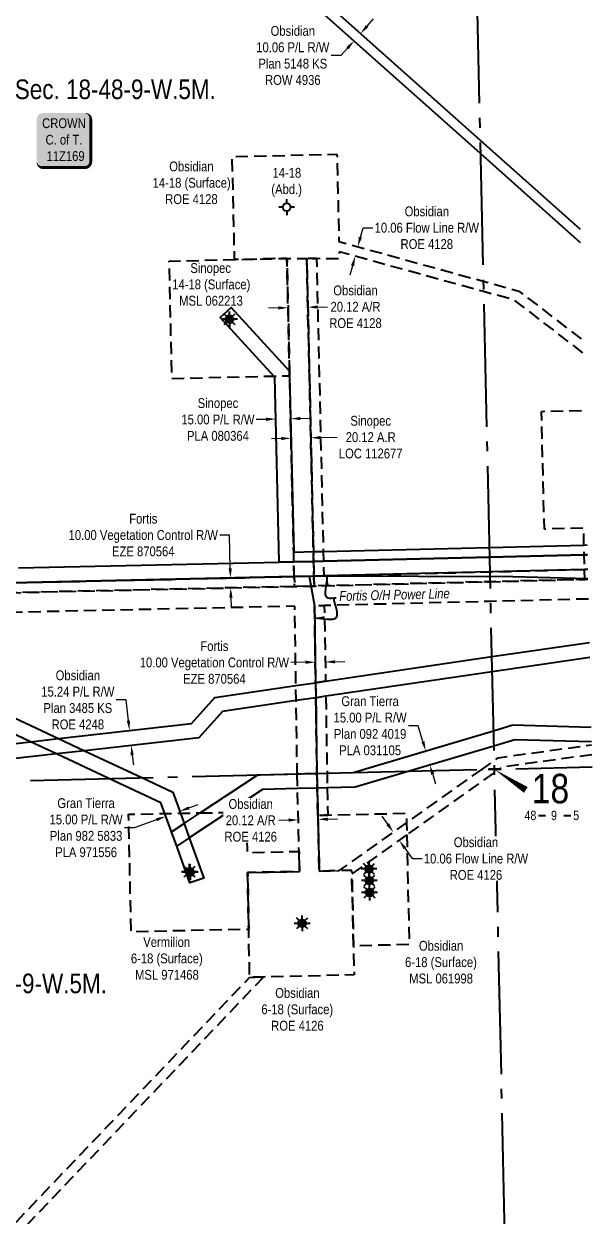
# Model space of a CAD drawing. Extents: x 610781 to 621788, y 5887608 to 5892675.
# Drawn here: x 612834 to 613414, y 5888901 to 5890116 of the extents above; entities that cross this region are included whole.
import ezdxf
from ezdxf.enums import TextEntityAlignment as Align

# ---------------------------------------------------------------- set-up
doc = ezdxf.new("R2010")
doc.units = 0
doc.header["$LTSCALE"] = 5
doc.header["$PDSIZE"] = -1.5
for name, pattern in [('foc-ACCESSROAD', [3.75, 2.5, -1.25]), ('foc-FLOWLINE', [3.75, 2.5, -1.25]), ('foc-QUARTERLINE', [33, 25, -3, 2, -3])]:
    doc.linetypes.add(name, pattern=pattern)
doc.layers.get('Defpoints').update_dxf_attribs({"color": 9})
for name, color, linetype in [('10', 1, 'Continuous'), ('9', 3, 'Continuous'), ('AS-OWNER', 7, 'Continuous'), ('AS-POWER', 104, 'foc-POWER'), ('C-AR', 13, 'foc-ACCESSROAD'), ('C-RW', 13, 'Continuous'), ('C-SYMBOL', 7, 'Continuous'), ('C-WS', 13, 'foc-ACCESSROAD'), ('C-WS-S', 13, 'Continuous'), ('F-AR', 190, 'foc-ACCESSROAD'), ('F-EZE', 190, 'foc-FLOWLINE'), ('F-RW', 190, 'Continuous'), ('F-WS', 190, 'foc-ACCESSROAD'), ('F-WS-S', 190, 'Continuous'), ('L-SECLBL', 7, 'Continuous'), ('L-SECQ', 8, 'foc-QUARTERLINE')]:
    doc.layers.add(name, color=color, linetype=linetype)
for name, color, linetype, lineweight in [('C-AR-T', 13, 'Continuous', 9), ('C-FLOWLINE-T', 13, 'Continuous', 9), ('C-RW-T', 13, 'Continuous', 9), ('C-WS-T', 13, 'Continuous', 9), ('F-EZE-T', 190, 'Continuous', 9), ('F-RW-T', 190, 'Continuous', 9), ('F-VCE-T', 190, 'Continuous', 9), ('F-WS-T', 190, 'Continuous', 9)]:
    doc.layers.add(name, color=color, linetype=linetype, lineweight=lineweight)
doc.styles.add('175L', font='ARIALN.TTF', dxfattribs={"height": 20})
doc.styles.add('80', font='ARIALN.TTF', dxfattribs={"height": 10})
doc.styles.add('80CG', font='ARIALN.TTF', dxfattribs={"height": 10})
doc.styles.add('80L', font='ARIALN.TTF', dxfattribs={"height": 10})
doc.styles.add('foc-LtypeFont', font='ARIALN.TTF', dxfattribs={"height": 7.35})
doc.styles.add('SIMPLEX', font='ARIALN.TTF')
doc.linetypes.add('foc-POWER', pattern='A,6,-1,["P",foc-LtypeFont,S=0.2,R=0,X=-0.625,Y=-0.75],-1.24,4', length=12.24)
doc.linetypes.add('foc-POWER-NOLINE', pattern='A,0,-4,["P",foc-LtypeFont,S=0.2,R=0,X=-0.625,Y=-0.75],-8.24', length=12.24)
doc.dimstyles.new('Compass 5 000', dxfattribs={"dimscale": 5, "dimtxt": 9, "dimasz": 2, "dimexe": 0.2, "dimexo": 0.0625, "dimgap": 0.5, "dimtad": 0, "dimtih": 1, "dimtoh": 1, "dimzin": 0, "dimdsep": 46, "dimtxsty": '80CG', "dimcen": 0.1, "dimse1": 1, "dimse2": 1, "dimclrd": 256, "dimclrt": 256, "dimaunit": 1, "dimadec": 4, "dimazin": 0, "dimtfac": 0.06, "dimtofl": 0, "dimtmove": 0, "dimatfit": 1, "dimfxl": 0.2, "dimtolj": 1, "dimtzin": 0, "dimlwd": -1, "dimarcsym": 0})

# ---------------------------------------------------------------- blocks, each defined once
blk = doc.blocks.new('L-SECLBL')
at = {"layer": '9', "color": 7}
for p, q in [((-5.1, -27.8), (-12.3, -27.8)), ((20.7, -27.8), (13.5, -27.8))]:
    blk.add_line(p, q, dxfattribs=at)
at = {"layer": '10', "color": 2, "style": 'SIMPLEX'}
blk.add_attdef('SEC', text='', height=30, dxfattribs=at).set_placement((0, 0), align=Align.MIDDLE)
at = {"layer": '10', "color": 5, "style": '80L'}
blk.add_attdef('TWP', text='', height=9.5, dxfattribs=at).set_placement((-14.4, -27.4), align=Align.MIDDLE_RIGHT)
blk.add_attdef('RGE', text='', height=9.5, dxfattribs=at).set_placement((3.6, -27.4), align=Align.MIDDLE_CENTER)
blk.add_attdef('MER', text='', height=9.5, dxfattribs=at).set_placement((23.2, -27.4), align=Align.MIDDLE_LEFT)
blk = doc.blocks.new('*D39')
at = {"layer": 'Defpoints', "color": 0, "transparency": 16777216}
for p in [(613091.3, 5889715), (613091.4, 5889713.1), (613106.3, 5889715.3)]:
    blk.add_point(p, dxfattribs=at)
at = {"layer": 'F-RW-T', "transparency": 16777216}
for p, q in [((613081.4, 5889712.8), (613071.4, 5889712.6)), ((613116.4, 5889713.6), (613126.4, 5889713.9))]:
    blk.add_line(p, q, dxfattribs=at)
for points in [[(613081.4, 5889714.5), (613081.4, 5889711.2), (613091.4, 5889713.1)], [(613116.4, 5889715.3), (613116.4, 5889712), (613106.4, 5889713.4)]]:
    blk.add_solid(points, dxfattribs=at)
at = {"layer": 'F-RW-T', "transparency": 16777216, "insert": (613032.3, 5889712.6), "char_height": 10, "attachment_point": 5, "style": '80CG'}
blk.add_mtext('\\A1;Sinopec\\P15.00 P/L R/W\\PPLA 080364', dxfattribs=at)
blk = doc.blocks.new('*D54')
at = {"layer": 'Defpoints', "color": 0, "transparency": 16777216}
for p in [(613244.1, 5889374.8), (613254.5, 5889377.9), (613258.8, 5889363.5)]:
    blk.add_point(p, dxfattribs=at)
at = {"layer": 'F-RW-T', "transparency": 16777216}
for p, q in [((613236.4, 5889400.4), (613226.4, 5889400.4)), ((613241.2, 5889384.4), (613236.4, 5889400.4)), ((613251.2, 5889350.8), (613254, 5889341.3))]:
    blk.add_line(p, q, dxfattribs=at)
for points in [[(613242.8, 5889384.9), (613239.6, 5889383.9), (613244.1, 5889374.8)], [(613252.8, 5889351.3), (613249.6, 5889350.4), (613248.3, 5889360.4)]]:
    blk.add_solid(points, dxfattribs=at)
at = {"layer": 'F-RW-T', "transparency": 16777216, "insert": (613187.4, 5889400.4), "char_height": 10, "attachment_point": 5, "style": '80CG'}
blk.add_mtext('\\A1;Gran Tierra\\P15.00 P/L R/W\\PPlan 092 4019\\PPLA 031105', dxfattribs=at)
blk = doc.blocks.new('GAS')
h = blk.add_hatch(color=255)
h.dxf.hatch_style = 1
edge = h.paths.add_edge_path()
edge.add_arc((0, 0), 0.9, 0, 360)
for p, q in [((-0.81, 0), (-1.62, 0)), ((-0.57, 0.57), (-1.14, 1.14)), ((0, 0.81), (0, 1.62)), ((0.57, 0.57), (1.14, 1.14)), ((1.62, 0), (0.81, 0)), ((-0.57, -0.57), (-1.14, -1.14)), ((0, -0.81), (0, -1.62)), ((1.14, -1.14), (0.57, -0.57))]:
    blk.add_line(p, q)
blk.add_circle((0, 0), 0.8)
blk = doc.blocks.new('GABD')
for p, q in [((-0.81, 0), (-1.62, 0)), ((0, 0.81), (0, 1.62)), ((1.62, 0), (0.81, 0)), ((0, -0.81), (0, -1.62))]:
    blk.add_line(p, q)
blk.add_circle((0, 0), 0.8)
blk = doc.blocks.new('*D102')
at = {"layer": 'C-RW-T', "transparency": 16777216}
for p, q in [((613184.3, 5890113.6), (613191, 5890121)), ((613164.3, 5890091.2), (613157.7, 5890083.7)), ((613157.7, 5890083.7), (613147.7, 5890083.7))]:
    blk.add_line(p, q, dxfattribs=at)
for points in [[(613183.1, 5890114.7), (613185.6, 5890112.5), (613177.7, 5890106.1)], [(613163.1, 5890092.3), (613165.6, 5890090), (613171, 5890098.6)]]:
    blk.add_solid(points, dxfattribs=at)
at = {"layer": 'Defpoints', "color": 0, "transparency": 16777216}
for p in [(613171, 5890098.6), (613171.1, 5890098.5), (613177.8, 5890106)]:
    blk.add_point(p, dxfattribs=at)
at = {"layer": 'C-RW-T', "transparency": 16777216, "insert": (613108.6, 5890083.7), "char_height": 10, "attachment_point": 5, "style": '80CG'}
blk.add_mtext('\\A1;Obsidian\\P10.06 P/L R/W\\PPlan 5148 KS\\PROW 4936', dxfattribs=at)
blk = doc.blocks.new('*D103')
at = {"layer": 'C-FLOWLINE-T', "transparency": 16777216}
for p, q in [((613177.5, 5889898.4), (613180.2, 5889908.1)), ((613180.2, 5889908.1), (613190.2, 5889908.1)), ((613169.5, 5889869.4), (613166.9, 5889859.8))]:
    blk.add_line(p, q, dxfattribs=at)
for points in [[(613175.9, 5889898.9), (613179.1, 5889898), (613174.9, 5889888.8)], [(613167.9, 5889869.9), (613171.2, 5889869), (613172.2, 5889879.1)]]:
    blk.add_solid(points, dxfattribs=at)
at = {"layer": 'Defpoints', "color": 0, "transparency": 16777216}
for p in [(613207.6, 5889879.8), (613172.2, 5889879.1), (613205, 5889870.1)]:
    blk.add_point(p, dxfattribs=at)
at = {"layer": 'C-FLOWLINE-T', "transparency": 16777216, "insert": (613245.2, 5889908.1), "char_height": 10, "attachment_point": 5, "style": '80CG'}
blk.add_mtext('\\A1;Obsidian\\P10.06 Flow Line R/W\\PROE 4128', dxfattribs=at)
blk = doc.blocks.new('*D104')
at = {"layer": 'C-AR-T', "transparency": 16777216}
for p, q in [((613093.8, 5889826.4), (613083.8, 5889826.1)), ((613133.9, 5889827.3), (613143.9, 5889827.5))]:
    blk.add_line(p, q, dxfattribs=at)
for points in [[(613093.8, 5889828), (613093.8, 5889824.7), (613103.8, 5889826.6)], [(613133.9, 5889829), (613134, 5889825.6), (613123.9, 5889827.1)]]:
    blk.add_solid(points, dxfattribs=at)
at = {"layer": 'Defpoints', "color": 0, "transparency": 16777216}
for p in [(613103.5, 5889842.2), (613123.6, 5889842.7), (613123.9, 5889827.1)]:
    blk.add_point(p, dxfattribs=at)
at = {"layer": 'C-AR-T', "transparency": 16777216, "insert": (613172.5, 5889827.5), "char_height": 10, "attachment_point": 5, "style": '80CG'}
blk.add_mtext('\\A1;Obsidian\\P20.12 A/R\\PROE 4128', dxfattribs=at)
blk = doc.blocks.new('*D105')
at = {"layer": 'Defpoints', "color": 0, "transparency": 16777216}
for p in [(613106.9, 5889693.1), (613127, 5889694), (613127, 5889693.6)]:
    blk.add_point(p, dxfattribs=at)
at = {"layer": 'F-EZE-T', "transparency": 16777216}
for p, q in [((613096.8, 5889693.3), (613086.9, 5889693)), ((613137, 5889694.2), (613153.7, 5889694.6))]:
    blk.add_line(p, q, dxfattribs=at)
for points in [[(613096.8, 5889694.9), (613096.9, 5889691.6), (613106.8, 5889693.5)], [(613136.9, 5889695.9), (613137, 5889692.5), (613127, 5889694)]]:
    blk.add_solid(points, dxfattribs=at)
at = {"layer": 'F-EZE-T', "transparency": 16777216, "insert": (613188, 5889694.6), "char_height": 10, "attachment_point": 5, "style": '80CG'}
blk.add_mtext('\\A1;Sinopec\\P20.12 A.R\\PLOC 112677', dxfattribs=at)
blk = doc.blocks.new('*D106')
at = {"layer": 'Defpoints', "color": 0, "transparency": 16777216}
for p in [(612792.9, 5889545.5), (613045.3, 5889541), (612793.2, 5889535.5)]:
    blk.add_point(p, dxfattribs=at)
at = {"layer": 'F-EZE-T', "transparency": 16777216}
for p, q in [((613044.1, 5889594.8), (613034.1, 5889594.8)), ((613044.8, 5889561), (613044.1, 5889594.8)), ((613045.5, 5889531), (613045.7, 5889521))]:
    blk.add_line(p, q, dxfattribs=at)
for points in [[(613046.5, 5889561.1), (613043.2, 5889561), (613045, 5889551)], [(613047.2, 5889531.1), (613043.8, 5889531), (613045.3, 5889541)]]:
    blk.add_solid(points, dxfattribs=at)
at = {"layer": 'F-EZE-T', "transparency": 16777216, "insert": (612956.2, 5889594.8), "char_height": 10, "attachment_point": 5, "style": '80CG'}
blk.add_mtext('\\A1;Fortis\\P10.00 Vegetation Control R/W\\PEZE 870564', dxfattribs=at)
blk = doc.blocks.new('*D107')
at = {"layer": 'C-RW-T', "transparency": 16777216}
for p, q in [((612938.6, 5889426.8), (612928.6, 5889426.8)), ((612941, 5889405.6), (612938.6, 5889426.8)), ((612945, 5889370.4), (612946.1, 5889360.5))]:
    blk.add_line(p, q, dxfattribs=at)
for points in [[(612942.7, 5889405.8), (612939.4, 5889405.4), (612942.1, 5889395.7)], [(612946.6, 5889370.6), (612943.3, 5889370.2), (612943.9, 5889380.3)]]:
    blk.add_solid(points, dxfattribs=at)
at = {"layer": 'Defpoints', "color": 0, "transparency": 16777216}
for p in [(612936.6, 5889395), (612942.1, 5889395.7), (612938.3, 5889379.7)]:
    blk.add_point(p, dxfattribs=at)
at = {"layer": 'C-RW-T', "transparency": 16777216, "insert": (612889.5, 5889426.8), "char_height": 10, "attachment_point": 5, "style": '80CG'}
blk.add_mtext('\\A1;Obsidian\\P15.24 P/L R/W\\PPlan 3485 KS\\PROE 4248', dxfattribs=at)
blk = doc.blocks.new('*D110')
at = {"layer": 'Defpoints', "color": 0, "transparency": 16777216}
for p in [(613131.4, 5889473.1), (613141.5, 5889473.2), (613141.7, 5889465.5)]:
    blk.add_point(p, dxfattribs=at)
at = {"layer": 'F-VCE-T', "transparency": 16777216}
for p, q in [((613121.6, 5889465.2), (613106.7, 5889464.9)), ((613151.7, 5889465.7), (613161.7, 5889465.8))]:
    blk.add_line(p, q, dxfattribs=at)
for points in [[(613121.5, 5889466.8), (613121.6, 5889463.5), (613131.6, 5889465.3)], [(613151.6, 5889467.3), (613151.7, 5889464), (613141.7, 5889465.5)]]:
    blk.add_solid(points, dxfattribs=at)
at = {"layer": 'F-VCE-T', "transparency": 16777216, "insert": (613028.7, 5889464.9), "char_height": 10, "attachment_point": 5, "style": '80CG'}
blk.add_mtext('\\A1;Fortis\\P10.00 Vegetation Control R/W\\PEZE 870564', dxfattribs=at)
blk = doc.blocks.new('*D111')
at = {"layer": 'C-FLOWLINE-T', "transparency": 16777216}
for p, q in [((613205.4, 5889300.1), (613199.6, 5889308.3)), ((613222.8, 5889275.6), (613230.3, 5889265)), ((613230.3, 5889265), (613240.3, 5889265))]:
    blk.add_line(p, q, dxfattribs=at)
for points in [[(613206.7, 5889301.1), (613204, 5889299.1), (613211.2, 5889292)], [(613224.1, 5889276.6), (613221.4, 5889274.7), (613217, 5889283.8)]]:
    blk.add_solid(points, dxfattribs=at)
at = {"layer": 'Defpoints', "color": 0, "transparency": 16777216}
for p in [(613215.8, 5889295.2), (613217, 5889283.8), (613221.6, 5889287.1)]:
    blk.add_point(p, dxfattribs=at)
at = {"layer": 'C-FLOWLINE-T', "transparency": 16777216, "insert": (613295.3, 5889265), "char_height": 10, "attachment_point": 5, "style": '80CG', "bg_fill": 3, "box_fill_scale": 1.1, "bg_fill_color": 256, "bg_fill_true_color": 13158600, "bg_fill_transparency": 0}
blk.add_mtext('\\A1;Obsidian\\P10.06 Flow Line R/W\\PROE 4126', dxfattribs=at)
blk = doc.blocks.new('*D112')
at = {"layer": 'C-AR-T', "transparency": 16777216}
for p, q in [((613104.2, 5889304.3), (613094.2, 5889304)), ((613144.3, 5889305.2), (613154.3, 5889305.5))]:
    blk.add_line(p, q, dxfattribs=at)
for points in [[(613104.2, 5889305.9), (613104.3, 5889302.6), (613114.2, 5889304.5)], [(613144.3, 5889306.9), (613144.4, 5889303.6), (613134.3, 5889305)]]:
    blk.add_solid(points, dxfattribs=at)
at = {"layer": 'Defpoints', "color": 0, "transparency": 16777216}
for p in [(613134.3, 5889305), (613114.5, 5889292.5), (613134.6, 5889293)]:
    blk.add_point(p, dxfattribs=at)
at = {"layer": 'C-AR-T', "transparency": 16777216, "insert": (613065.7, 5889304), "char_height": 10, "attachment_point": 5, "style": '80CG', "bg_fill": 3, "box_fill_scale": 1.1, "bg_fill_color": 256, "bg_fill_true_color": 13158600, "bg_fill_transparency": 0}
blk.add_mtext('\\A1;Obsidian\\P20.12 A/R\\PROE 4126', dxfattribs=at)
blk = doc.blocks.new('*U135')
h = blk.add_hatch(color=255)
edge = h.paths.add_edge_path()
edge.add_line((-21.5, -28.5), (21.5, -28.5))
edge.add_arc((21.5, -22.5), 6, 270, 360)
edge.add_line((27.5, -22.5), (27.5, 21))
edge.add_arc((21.5, 21), 6, 0, 90)
edge.add_line((21.5, 27), (-21.5, 27))
edge.add_arc((-21.5, 21), 6, 90, 180)
edge.add_line((-27.5, 21), (-27.5, -22.5))
edge.add_arc((-21.5, -22.5), 6, 180, 270)
at = {"color": 14, "flags": 128}
blk.add_lwpolyline([(-21.5, -28.5, 3, 3, 0), (21.5, -28.5, 3, 3, 0.414214), (27.5, -22.5, 3, 3, 0), (27.5, 21, 3, 0, 0.414214), (21.5, 27, 0, 0, 0), (-21.5, 27, 0, 0, 0.414214), (-27.5, 21, 0, 0, 0), (-27.5, -22.5, 0, 3, 0.414214)], format="xyseb", close=True, dxfattribs=at)
at = {"color": 14, "style": '80'}
blk.add_attdef('ENTER_TEXT_001', (-26.8, -4.9), '', height=10, dxfattribs=at)
blk = doc.blocks.new('*D201')
at = {"layer": 'Defpoints', "color": 0, "transparency": 16777216}
for p in [(612979.2, 5889308.1), (612995.1, 5889308.1), (612981, 5889303)]:
    blk.add_point(p, dxfattribs=at)
at = {"layer": 'F-RW-T', "transparency": 16777216}
for p, q in [((613002.7, 5889316.7), (613012.1, 5889320.1)), ((612947, 5889296.5), (612937, 5889296.5)), ((612969.8, 5889304.7), (612947, 5889296.5))]:
    blk.add_line(p, q, dxfattribs=at)
for points in [[(612969.2, 5889306.3), (612970.4, 5889303.2), (612979.2, 5889308.1)], [(613002.1, 5889318.2), (613003.3, 5889315.1), (612993.3, 5889313.3)]]:
    blk.add_solid(points, dxfattribs=at)
at = {"layer": 'F-RW-T', "transparency": 16777216, "insert": (612897.9, 5889296.5), "char_height": 10, "attachment_point": 5, "style": '80CG'}
blk.add_mtext('\\A1;Gran Tierra\\P15.00 P/L R/W\\PPlan 982 5833\\PPLA 971556', dxfattribs=at)

msp = doc.modelspace()

# ---------------------------------------------------------------- linework, layer by layer
at = {"layer": 'AS-POWER', "linetype": 'foc-POWER-NOLINE', "flags": 128}
for points in [[(612761.631, 5889544.82), (612822.402, 5889546.15), (613110.068, 5889552.453), (613140.196, 5889553.139)], [(613130.715, 5889522.758), (613131.854, 5889444.357), (613132.077, 5889429.059), (613133.198, 5889351.889), (613133.558, 5889336.89), (613135.591, 5889252.29)]]:
    msp.add_lwpolyline(points, dxfattribs=at)
at = {"layer": 'AS-POWER', "flags": 128}
for points in [[(613125.132, 5889552.796), (613130.715, 5889522.758)], [(613142.83, 5889553.132), (613140.196, 5889553.139), (613332.733, 5889552.648), (613409.413, 5889550.593)]]:
    msp.add_lwpolyline(points, dxfattribs=at)
at = {"layer": 'C-AR', "flags": 128}
for points in [[(613409.883, 5889529.662), (613310.057, 5889527.193), (613140.717, 5889523.006), (613130.715, 5889522.758), (613131.854, 5889444.357), (613132.077, 5889429.059), (613133.197, 5889351.889), (613113.094, 5889351.406), (613112.001, 5889426.12), (613111.777, 5889441.385), (613110.591, 5889522.32), (612762.321, 5889514.691), (612655.669, 5889512.272), (612545.945, 5889509.848), (612530.705, 5889509.511), (612529.783, 5889509.49), (612517.779, 5889509.226), (612517.322, 5889529.352), (612529.326, 5889529.617), (612530.25, 5889529.637), (612545.49, 5889529.974), (612655.207, 5889532.398), (612761.86, 5889534.818), (613110.296, 5889542.449), (613130.422, 5889542.888), (613309.605, 5889547.319), (613406.266, 5889549.71), (613409.431, 5889549.789)], [(613413.452, 5889370.84), (613321.755, 5889358.228), (613319.121, 5889356.36), (613313.898, 5889356.235), (613301.151, 5889355.928), (613313.705, 5889364.85), (613317.944, 5889367.863), (613413.225, 5889380.969)]]:
    msp.add_lwpolyline(points, dxfattribs=at)
at = {"layer": 'C-RW'}
for points in [[(613401.721, 5889892.888), (613299.799, 5889983.649), (613107.017, 5890155.709), (613121.737, 5890156.057), (613299.49, 5889997.398), (613401.412, 5889906.639)], [(613411.225, 5889469.95), (613311.671, 5889455.34), (613142.237, 5889430.545), (613132.077, 5889429.059), (613112.001, 5889426.12), (613036.882, 5889415.127), (613012.741, 5889388.094), (612896.318, 5889374.998), (612867.816, 5889371.782), (612572.236, 5889338.442), (612549.829, 5889337.906), (612549.48, 5889353.122), (612571.024, 5889353.634), (612841.26, 5889384.227), (612869.736, 5889387.477), (613005.334, 5889402.803), (613029.209, 5889429.166), (613111.777, 5889441.385), (613131.854, 5889444.357), (613141.985, 5889445.856), (613311.321, 5889470.918), (613410.877, 5889485.446)]]:
    msp.add_lwpolyline(points, dxfattribs=at)
at = {"layer": 'C-WS', "flags": 128}
for points in [[(613409.883, 5889529.662), (613310.057, 5889527.193), (613140.717, 5889523.006), (613130.715, 5889522.758), (613131.854, 5889444.357), (613132.077, 5889429.059), (613133.197, 5889351.889), (613113.094, 5889351.406), (613112.001, 5889426.12), (613111.777, 5889441.385), (613110.591, 5889522.32), (612762.321, 5889514.691), (612655.669, 5889512.272), (612545.945, 5889509.848), (612530.705, 5889509.511), (612529.783, 5889509.49), (612517.779, 5889509.226), (612517.322, 5889529.352), (612529.326, 5889529.617), (612530.25, 5889529.637), (612545.49, 5889529.974), (612655.207, 5889532.398), (612761.86, 5889534.818), (613110.296, 5889542.449), (613110.068, 5889552.453), (613109.724, 5889567.48), (613109.496, 5889577.483), (613105.399, 5889756.922), (613105.286, 5889761.855), (613102.659, 5889876.883), (613049.349, 5889875.659), (613046.878, 5889980.621), (613153.587, 5889983.133), (613155.685, 5889894.066), (613302.721, 5889853.608), (613339.107, 5889843.596), (613403.952, 5889793.596)], [(613404.243, 5889780.657), (613334.528, 5889834.415), (613302.957, 5889843.102), (613155.932, 5889883.558), (613156.099, 5889876.424), (613132.81, 5889876.623), (613122.8, 5889876.711), (613125.525, 5889757.381), (613129.622, 5889577.926), (613129.85, 5889567.923), (613130.193, 5889552.911), (613130.422, 5889542.888), (613309.604, 5889547.319), (613406.266, 5889549.71), (613409.431, 5889549.789)], [(613409.431, 5889549.789), (613406.266, 5889549.71), (613406.02, 5889559.712), (613405.657, 5889574.656), (613405.415, 5889584.659), (613404.997, 5889601.92), (613365.009, 5889600.948), (613362.09, 5889720.912), (613405.561, 5889721.969)]]:
    msp.add_lwpolyline(points, dxfattribs=at)
for points in [[(613224.771, 5889289.327), (613168.832, 5889249.588), (613170.457, 5889176.061), (613171.112, 5889146.426), (613078.821, 5889144.317), (613064.613, 5889143.993), (613063.659, 5889192.871), (613062.529, 5889250.721), (613115.466, 5889251.843), (613114.977, 5889272.36), (613113.452, 5889336.414), (613113.094, 5889351.406), (613133.197, 5889351.889), (613133.558, 5889336.89), (613134.222, 5889309.255), (613135.591, 5889252.29), (613145.591, 5889252.511), (613156, 5889252.743), (613224.503, 5889301.438), (613301.151, 5889355.928), (613313.898, 5889356.235), (613319.121, 5889356.36), (613313.977, 5889352.703), (613224.771, 5889289.327)], [(613224.771, 5889289.327), (613227.256, 5889177.338), (613170.457, 5889176.061), (613168.832, 5889249.588), (613168.756, 5889253.027), (613156, 5889252.743), (613145.591, 5889252.511), (613135.591, 5889252.29), (613134.222, 5889309.255), (613144.225, 5889309.478), (613224.285, 5889311.262), (613224.503, 5889301.438), (613224.771, 5889289.327)], [(613078.821, 5889144.317), (612770.233, 5888820.952), (612746.532, 5888792.126), (612777.999, 5888792.79), (612780.249, 5888686.167), (612673.626, 5888683.916), (612672.926, 5888717.121), (612537.582, 5888714.264), (612525.577, 5888714.01), (612525.117, 5888734.116), (612537.123, 5888734.37), (612672.501, 5888737.228), (612671.375, 5888790.539), (612733.284, 5888791.846), (612762.701, 5888827.625), (613064.613, 5889143.993), (613078.821, 5889144.317)]]:
    msp.add_lwpolyline(points, close=True, dxfattribs=at)
at = {"layer": 'F-AR', "flags": 128}
msp.add_lwpolyline([(613130.193, 5889552.911), (613130.422, 5889542.888), (613110.296, 5889542.449), (613110.068, 5889552.453), (613109.724, 5889567.48), (613109.496, 5889577.483), (613105.399, 5889756.922), (613105.286, 5889761.855), (613102.659, 5889876.883), (613122.8, 5889876.711), (613125.525, 5889757.381), (613129.622, 5889577.926), (613129.85, 5889567.923), (613130.193, 5889552.911)], close=True, dxfattribs=at)
at = {"layer": 'F-EZE', "flags": 128}
msp.add_lwpolyline([(613409.431, 5889549.788), (613406.266, 5889549.71), (613309.605, 5889547.319), (613130.422, 5889542.888), (613130.193, 5889552.911), (613129.851, 5889567.923), (613129.622, 5889577.926), (613125.525, 5889757.381), (613122.8, 5889876.711), (613132.81, 5889876.623), (613135.528, 5889757.609), (613139.625, 5889578.146), (613139.852, 5889568.143), (613140.196, 5889553.139), (613309.38, 5889557.321), (613406.02, 5889559.711), (613409.206, 5889559.79)], dxfattribs=at)
for points in [[(612822.402, 5889546.15), (613110.068, 5889552.453), (613110.296, 5889542.449), (612761.86, 5889534.818), (612761.631, 5889544.82), (612822.402, 5889546.15)], [(613141.985, 5889445.857), (613131.854, 5889444.357), (613130.715, 5889522.758), (613140.717, 5889523.006), (613141.985, 5889445.857)], [(613143.771, 5889337.132), (613144.225, 5889309.478), (613134.222, 5889309.255), (613133.558, 5889336.89), (613133.198, 5889351.889), (613132.077, 5889429.059), (613142.237, 5889430.545), (613143.524, 5889352.137), (613143.771, 5889337.132)]]:
    msp.add_lwpolyline(points, close=True, dxfattribs=at)
at = {"layer": 'F-RW'}
for points in [[(613408.87, 5889574.735), (613405.657, 5889574.656), (613309.043, 5889572.292), (613139.851, 5889568.143), (613129.85, 5889567.923), (613109.724, 5889567.48), (613094.72, 5889567.15), (613090.411, 5889755.87), (613089.775, 5889756.562), (613034.567, 5889816.752), (613045.627, 5889826.897), (613105.286, 5889761.855), (613105.399, 5889756.922), (613109.496, 5889577.483), (613129.622, 5889577.926), (613139.624, 5889578.146), (613308.818, 5889582.295), (613405.415, 5889584.659), (613408.645, 5889584.738)], [(612828.95, 5889561.311), (613094.72, 5889567.15), (613109.724, 5889567.48), (613129.85, 5889567.923), (613139.851, 5889568.143), (613309.043, 5889572.292), (613405.657, 5889574.656), (613408.87, 5889574.735)], [(613409.206, 5889559.791), (613406.02, 5889559.712), (613309.379, 5889557.321), (613140.196, 5889553.139), (613130.193, 5889552.911), (613110.068, 5889552.453), (612822.402, 5889546.15)], [(612773.333, 5889432.685), (612869.736, 5889387.477), (612896.318, 5889374.998), (612954.756, 5889347.604), (612986.19, 5889332.858), (612993.992, 5889311.31), (612997.831, 5889300.707), (613003.094, 5889286.173), (613017.912, 5889245.251), (613017.912, 5889245.251), (613003.815, 5889240.201), (612990.241, 5889277.645), (612984.972, 5889292.176), (612978.156, 5889310.981), (612974.193, 5889321.914), (612921.131, 5889346.798), (612867.816, 5889371.782), (612841.26, 5889384.227), (612770.133, 5889417.597)], [(613413.155, 5889384.043), (613334.978, 5889386.218), (613313.369, 5889379.786), (613227.242, 5889354.151), (613172.335, 5889337.808), (613143.771, 5889337.132), (613133.558, 5889336.89), (613113.452, 5889336.414), (613077.658, 5889335.566), (613042.159, 5889312.094), (613003.094, 5889286.173), (612990.241, 5889277.645), (612984.972, 5889292.176), (612997.831, 5889300.707), (613014.261, 5889311.605), (613072.907, 5889350.441), (613113.094, 5889351.406), (613133.197, 5889351.889), (613143.524, 5889352.137), (613169.997, 5889352.774), (613313.02, 5889395.333), (613333.02, 5889401.287), (613412.818, 5889399.066)]]:
    msp.add_lwpolyline(points, dxfattribs=at)
at = {"layer": 'F-WS', "flags": 128}
for points in [[(613105.286, 5889761.855), (613105.399, 5889756.922), (613089.775, 5889756.562), (612985.437, 5889754.158), (612982.69, 5889874.128), (613049.349, 5889875.659), (613102.659, 5889876.883), (613105.286, 5889761.855)], [(613014.261, 5889311.605), (613042.159, 5889312.094), (613061.24, 5889312.709), (613062.102, 5889271.26), (613114.977, 5889272.36), (613115.466, 5889251.843), (613062.529, 5889250.721), (613063.659, 5889192.871), (612943.795, 5889190.377), (612941.302, 5889310.215), (612978.156, 5889310.981), (612993.992, 5889311.31), (613014.261, 5889311.605)]]:
    msp.add_lwpolyline(points, close=True, dxfattribs=at)
at = {"layer": 'L-SECLBL', "flags": 128}
msp.add_lwpolyline([(613313.835, 5889356.149, 0, 6.997, 0), (613346.13, 5889335.006, 6.997, 6.997, 0)], format="xyseb", dxfattribs=at)
at = {"layer": 'L-SECQ'}
for p, q in [((613295.769, 5890160.093), (613331.899, 5888552.337)), ((612511.276, 5889336.886), (613413.728, 5889358.546))]:
    msp.add_line(p, q, dxfattribs=at)

# ---------------------------------------------------------------- block references
at = {"layer": 'AS-OWNER'}
ref = msp.add_blockref('*U135', (612875.135, 5889997.947), dxfattribs=dict(at, xscale=0.999224410433348, yscale=0.999224410433348, zscale=0.999224410433348))
ref.add_attrib('ENTER_TEXT_001', 'CROWN', (612853.092, 5890009.71), dxfattribs={"layer": '0', "color": 14, "height": 9.9922, "style": '80'})
ref.add_attrib('ENTER_TEXT_002', 'C. of T.', (612856.585, 5889992.879), dxfattribs={"layer": '0', "color": 14, "height": 9.9922, "style": '80'})
ref.add_attrib('ENTER_TEXT_003', ' 11Z169', (612854.391, 5889976.185), dxfattribs={"layer": '0', "color": 14, "height": 9.9922, "style": '80'})
at = {"layer": 'C-WS-S', "xscale": 5.00000000000004, "yscale": 5.00000000000004, "zscale": 5.00000000000004}
for name, p in [('GABD', (613102.372, 5889929.151)), ('GAS', (613118.081, 5889198.995))]:
    msp.add_blockref(name, p, dxfattribs=at)
at = {"layer": 'F-WS-S', "xscale": 5.00000000000004, "yscale": 5.00000000000004, "zscale": 5.00000000000004}
for name, p in [('GAS', (613044.115, 5889814.813)), ('GAS', (613003.405, 5889251.712)), ('GABD', (613004.02, 5889251.17))]:
    msp.add_blockref(name, p, dxfattribs=at)
at = {"layer": 'L-SECLBL', "color": 3, "xscale": 0.999609, "yscale": 0.999609, "zscale": 0.999609}
msp.add_blockref('L-SECLBL', (613371.225, 5889336.437), dxfattribs=at).add_auto_attribs({'SEC': '18', 'TWP': '48', 'RGE': '9', 'MER': '5'})

# ---------------------------------------------------------------- texts
at = {"layer": 'AS-POWER', "insert": (613155.833, 5889537.651), "char_height": 9.99239, "attachment_point": 1, "rotation": 1.39909, "style": '175L'}
msp.add_mtext_dynamic_manual_height_columns('{\\fArial Narrow|b0|i1|c0|p34;Fortis O/H Power Line}', width=112.24573, gutter_width=99.961, heights=[0], dxfattribs=at)
at = {"layer": 'C-SYMBOL', "color": 3, "style": '175L'}
for s, p in [('N.W.1/4 Sec. 18-48-9-W.5M.', (612883.179, 5890033.272)), ('S.W.1/4 Sec. 18-48-9-W.5M.', (612772.788, 5889121.791))]:
    msp.add_text(s, height=19.99218, dxfattribs=at).set_placement(p, align=Align.BOTTOM_CENTER)
at = {"layer": 'C-WS-T', "char_height": 10, "attachment_point": 1, "style": '80L'}
for s, width, insert in [('\\pi24.578;Obsidian\\P\\pi7.6612;14-18 (Surface)\\P\\pi20.448;ROE 4128', 92.98955, (612958.084, 5889975.617)), ('\\pi13.849;14-18 \\P\\pi12.72;(Abd.)', 55.24926, (613074.004, 5889969.131)), ('\\pi23.876;Obsidian\\P\\pi9.7359;6-18 (Surface)\\P\\pi13.996;MSL 061998 ', 91.58637, (613213.286, 5889181.152)), ('\\pi21.087;Obsidian\\P\\pi6.9469;6-18 (Surface)\\P\\pi16.971;ROE 4126', 86.00837, (613069.598, 5889133.048))]:
    msp.add_mtext_dynamic_manual_height_columns(s, width=width, gutter_width=50, heights=[0], dxfattribs=dict(at, insert=insert))
at = {"layer": 'F-WS-T', "char_height": 10, "attachment_point": 1, "style": '80L'}
for s, width, insert in [('\\pi23.496;Sinopec\\P\\pi5.0478;14-18 (Surface)\\P\\pi12.098;MSL 062213', 87.76271, (612980.666, 5889872.056)), ('\\pi14.973;Vermilion\\P\\pi2.3574;6-18 (Surface)\\P\\pi6.6173;MSL 971468', 76.82941, (612941.199, 5889184.926))]:
    msp.add_mtext_dynamic_manual_height_columns(s, width=width, gutter_width=50, heights=[0], dxfattribs=dict(at, insert=insert))

# ---------------------------------------------------------------- dimensions: what is measured, and where the dimension line sits
at = {"layer": 'C-AR-T'}
dim = msp.add_aligned_dim(p1=(613103.452, 5889842.192), p2=(613123.578, 5889842.652), distance=-15.594, text='Obsidian\\P20.12 A/R\\PROE 4128', dimstyle='Compass 5 000', dxfattribs=at)
dim.commit()
dim.dimension.update_dxf_attribs({"geometry": '*D104', "text_midpoint": (613172.475, 5889827.518)})
at = {"layer": 'C-FLOWLINE-T'}
dim = msp.add_linear_dim(base=(613172.197, 5889879.082), p1=(613207.631, 5889879.772), p2=(613204.96, 5889870.067), angle=254.615216, text='Obsidian\\P10.06 Flow Line R/W\\PROE 4128', dimstyle='Compass 5 000', dxfattribs=at)
dim.commit()
dim.dimension.update_dxf_attribs({"geometry": '*D103', "text_midpoint": (613245.173, 5889908.071), "dimtype": 161})
at = {"layer": 'C-RW-T'}
for base, p1, p2, angle, text, picture, middle in [((613170.989, 5890098.614), (613177.839, 5890105.981), (613171.142, 5890098.477), 228.250797, 'Obsidian\\P10.06 P/L R/W\\PPlan 5148 KS\\PROW 4936', '*D102', (613108.586, 5890083.692)), ((612942.136, 5889395.66), (612938.322, 5889379.723), (612936.591, 5889395.033), 96.448615, 'Obsidian\\P15.24 P/L R/W\\PPlan 3485 KS\\PROE 4248', '*D107', (612889.534, 5889426.773))]:
    dim = msp.add_linear_dim(base=base, p1=p1, p2=p2, angle=angle, text=text, dimstyle='Compass 5 000', dxfattribs=at)
    dim.commit()
    dim.dimension.update_dxf_attribs({"geometry": picture, "text_midpoint": middle, "dimtype": 161})
at = {"layer": 'F-EZE-T'}
for base, p1, p2, angle, text, picture, middle in [((613126.973, 5889693.96), (613106.855, 5889693.138), (613126.981, 5889693.597), 1.30805, 'Sinopec\\P20.12 A.R\\PLOC 112677', '*D105', (613187.952, 5889694.569)), ((613045.269, 5889541.025), (612792.949, 5889545.505), (612793.168, 5889535.503), 271.25465, 'Fortis\\P10.00 Vegetation Control R/W\\PEZE 870564', '*D106', (612956.157, 5889594.845))]:
    dim = msp.add_linear_dim(base=base, p1=p1, p2=p2, angle=angle, text=text, dimstyle='Compass 5 000', dxfattribs=at)
    dim.commit()
    dim.dimension.update_dxf_attribs({"geometry": picture, "text_midpoint": middle, "dimtype": 161})
at = {"layer": 'F-RW-T'}
dim = msp.add_aligned_dim(p1=(613106.349, 5889715.322), p2=(613091.345, 5889714.98), distance=1.926, text='Sinopec\\P15.00 P/L R/W\\PPLA 080364', dimstyle='Compass 5 000', dxfattribs=at)
dim.commit()
dim.dimension.update_dxf_attribs({"geometry": '*D39', "text_midpoint": (613032.308, 5889712.597)})
dim = msp.add_linear_dim(base=(612979.184, 5889308.145), p1=(612995.148, 5889308.117), p2=(612981.047, 5889303.006), angle=199.924956, text='Gran Tierra\\P15.00 P/L R/W\\PPlan 982 5833\\PPLA 971556', dimstyle='Compass 5 000', dxfattribs=at)
dim.commit()
dim.dimension.update_dxf_attribs({"geometry": '*D201', "text_midpoint": (612897.911, 5889296.478), "dimtype": 161})
at = {"layer": 'F-VCE-T'}
dim = msp.add_linear_dim(base=(613141.662, 5889465.5), p1=(613131.437, 5889473.077), p2=(613141.535, 5889473.243), angle=0.941468, text='Fortis\\P10.00 Vegetation Control R/W\\PEZE 870564', dimstyle='Compass 5 000', dxfattribs=at)
dim.commit()
dim.dimension.update_dxf_attribs({"geometry": '*D110', "text_midpoint": (613028.748, 5889464.925), "dimtype": 161})

# ---------------------------------------------------------------- leaders
at = {"layer": 'AS-POWER', "path_type": 1}
for points in [[(613143.346, 5889552.937), (613144.092, 5889530.759), (613152.649, 5889530.85)], [(613131.243, 5889510.328), (613153.148, 5889510.872), (613150.399, 5889530.661)]]:
    msp.add_leader(points, dimstyle='Compass 5 000', override={"dimgap": 0.5, "dimtad": 0}, dxfattribs=at)

# ---------------------------------------------------------------- next in the draw order: dimensions: what is measured, and where the dimension line sits
at = {"layer": 'C-AR-T'}
dim = msp.add_linear_dim(base=(613134.325, 5889305.003), p1=(613114.498, 5889292.483), p2=(613134.614, 5889292.966), angle=1.37643, text='Obsidian\\P20.12 A/R\\PROE 4126', dimstyle='Compass 5 000', override={"dimtfill": 1}, dxfattribs=at)
dim.commit()
dim.dimension.update_dxf_attribs({"geometry": '*D112', "text_midpoint": (613065.681, 5889304.039), "dimtype": 161})
at = {"layer": 'C-FLOWLINE-T'}
dim = msp.add_linear_dim(base=(613216.964, 5889283.78), p1=(613215.762, 5889295.224), p2=(613221.568, 5889287.051), angle=305.389793, text='Obsidian\\P10.06 Flow Line R/W\\PROE 4126', dimstyle='Compass 5 000', override={"dimtfill": 1}, dxfattribs=at)
dim.commit()
dim.dimension.update_dxf_attribs({"geometry": '*D111', "text_midpoint": (613295.326, 5889264.97), "dimtype": 161})

# ---------------------------------------------------------------- next in the draw order: block references
at = {"layer": 'C-WS-S', "xscale": 5.00000000000004, "yscale": 5.00000000000004, "zscale": 5.00000000000004}
for p in [(613186.302, 5889254.473), (613186.583, 5889242.571), (613186.867, 5889230.558)]:
    msp.add_blockref('GAS', p, dxfattribs=at)

# ---------------------------------------------------------------- next in the draw order: dimensions: what is measured, and where the dimension line sits
at = {"layer": 'F-RW-T'}
dim = msp.add_linear_dim(base=(613244.05, 5889374.81), p1=(613258.798, 5889363.543), p2=(613254.518, 5889377.925), angle=106.571565, text='Gran Tierra\\P15.00 P/L R/W\\PPlan 092 4019\\PPLA 031105', dimstyle='Compass 5 000', dxfattribs=at)
dim.commit()
dim.dimension.update_dxf_attribs({"geometry": '*D54', "text_midpoint": (613187.354, 5889400.385), "dimtype": 161})

doc.saveas('drawing.dxf')
